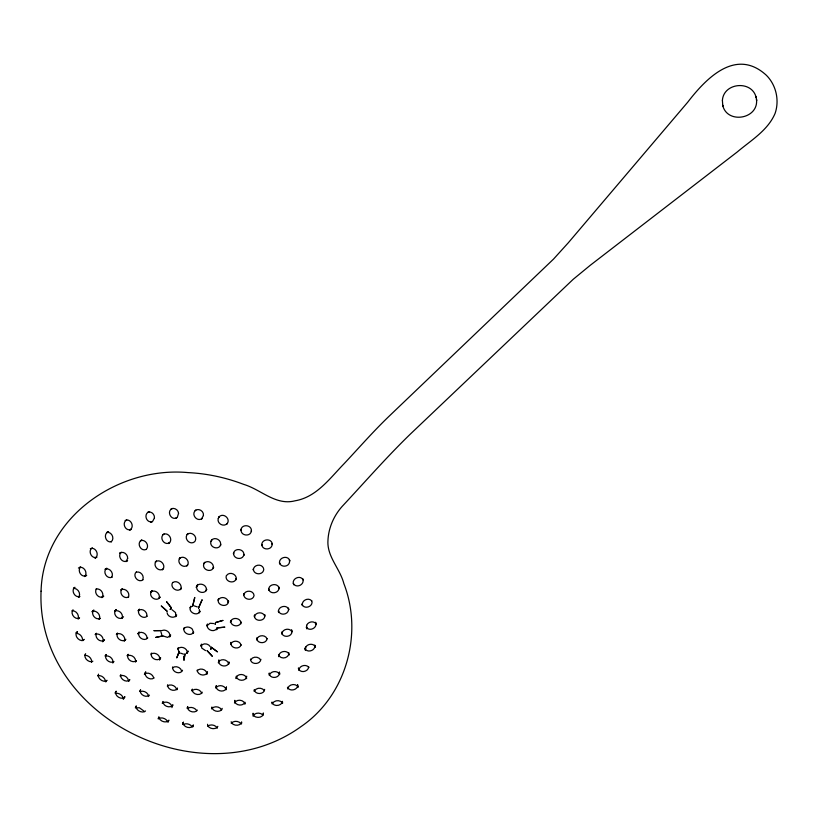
<?xml version="1.0" encoding="UTF-8"?>
<svg xmlns="http://www.w3.org/2000/svg" width="818" height="818" viewBox="0 0 818 818"><rect width="100%" height="100%" fill="white"/><g stroke="black" fill="none" stroke-linecap="round" stroke-linejoin="round"><path stroke-width="1.23" d="M112.945 662.478C113.446 658.654 109.336 655.249 105.655 655.985M254.204 691.486L254.234 689.748C255.011 694.339 262.169 694.707 264.296 690.954L264.643 689.4M253.048 715.188L253.079 713.245L253.897 715.965C256.658 718.163 261.862 717.959 263.355 714.38L263.304 712.969L263.376 714.952M172.649 666.936C171.892 671.517 178.426 674.584 181.739 671.568L182.537 670.239M226.249 575.78C224.643 581.915 234.694 584.573 236.33 578.469L236.116 579.676C237.465 574.451 229.878 571.056 226.719 575.31M244.889 704.155L244.971 702.273C243.181 706.271 236.259 705.883 234.786 701.813L234.807 700.31L234.531 703.051C236.392 698.95 243.396 699.462 244.899 703.613M91.616 662.283C92.178 658.562 88.426 655.034 84.775 655.33M241.494 723.961L241.617 721.916L241.269 723.235C238.938 726.159 233.938 725.74 231.596 723.04L231.187 721.721M288.846 652.774L288.744 654.492C287.404 658.265 281.77 659.236 279.265 656.097L278.58 654.482L278.836 656.69C278.192 650.913 287.977 649.349 289.275 654.952M146.739 616.343C148.007 611.731 141.616 607.365 138.007 610.78L139.469 609.144C135.798 613.602 143.109 620.136 147.209 616.128M196.862 586.025C195.093 591.895 204.745 595.248 206.739 589.328L206.146 590.708C208.038 584.696 198.099 581.261 196.115 587.365M178.181 647.723L178.007 649.359L179.203 652.038L178.273 654.257M78.272 618.336C79.264 614.645 75.931 610.473 72.086 610.77M184.081 656.2L183.743 658.337L184.122 656.189M120.788 674.533L120.532 675.954C121.187 679.513 125.512 682.232 128.917 680.658L129.806 679.615L128.794 681.282M308.693 666.742C308.56 671.353 301.423 673.439 298.877 669.523L298.406 667.928L298.907 670.3C299.061 665.545 306.259 663.674 308.907 667.498M99.428 618.735C100.767 614.993 97.178 610.79 93.313 611.107L91.831 611.721M211.545 708.889L211.934 707.018L212.159 708.429C214.019 711.619 219.112 712.437 221.709 709.717L222.21 708.378M151.412 653.061L151.074 654.656C151.442 658.521 156.33 661.056 159.674 659.011L160.665 657.805L159.51 660.024C161.105 655.504 154.868 651.465 151.095 654.022M246.729 676.189L246.402 677.774C244.234 681.711 236.862 680.873 236.371 676.149L236.085 678.592L236.433 677.007C238.672 672.979 246.024 673.981 246.647 678.684M218.355 662.856L218.968 659.921L218.631 661.568C219.05 666.302 226.412 667.672 228.651 663.572L228.989 661.926L228.682 664.236C228.212 659.461 220.799 657.989 218.498 662.181M142.792 579.655C144.489 575.831 140.676 571.189 136.596 572.089M263.785 569.062C263.672 575.473 253.212 575.279 253.365 568.868L253.314 570.044C253.365 564.655 261.566 563.244 263.529 568.224M195.205 540.913C197.639 536.138 191.146 530.902 187.066 534.481L187.905 533.806C183.028 538.029 189.96 545.882 194.776 541.639M192.792 726.977L193.334 724.922L192.997 726.098C190.154 729.022 184.142 727.335 183.038 723.47L183.375 722.263L182.792 724.278M260.86 659.328C260.339 664.922 250.625 664.86 250.472 659.093M98.518 674.155L98.16 675.474C98.538 679.063 102.485 681.977 106.013 681.128L106.984 680.269L105.767 681.936M128.365 597.068C130.512 592.764 124.99 587.344 120.808 589.972L122.485 588.602L121.34 589.89C119.234 594.154 124.592 599.522 128.753 596.884M182.772 724.411L183.375 722.263M191.821 690.832L192.342 689.114L192.199 690.586C193.355 694.216 198.406 695.75 201.433 693.46L202.271 692.192M187.128 708.378L187.7 706.507L187.445 707.846C188.396 711.496 193.293 712.959 196.422 711.21L197.373 710.116M121.923 618.48C124.101 614.257 118.743 609.021 114.551 611.169L116.33 609.533L115.154 610.698C113.037 614.799 118.221 620.167 122.352 617.907L123.538 616.741M267.128 638.541C266.433 644.339 256.515 643.919 256.75 637.917L256.74 639.911C257.384 634.921 265.216 634.206 267.046 638.766M171.892 707.611L172.895 704.768L172.179 705.903C168.927 708.296 162.802 705.76 163.038 701.486L162.25 703.337M124.254 641.281C126.463 637.099 121.074 632.181 116.954 633.96M176.862 689.809L177.506 688.061L176.749 689.277C173.447 691.977 167.148 689.185 167.608 684.748M168.14 722.151L168.886 720.137L168.201 721.159C165.062 723.03 160.543 721.292 159.009 718.092L158.917 716.813L158.13 718.807M172.69 582.416C169.346 587.58 177.843 593.316 181.33 588.234L180.41 589.645C183.222 585.238 177.353 579.686 173.007 582.396M241.085 622.028C240.042 627.999 230.042 626.537 230.758 620.525L230.431 622.314C231.463 616.281 241.647 617.723 240.911 623.827M78.957 596.905C80.941 593.449 78.068 588.755 74.254 588.357M111.677 577.242C114.264 573.213 109.438 567.15 104.99 569.338L106.851 568.224L105.573 569.4C103.037 573.387 107.731 579.369 112.158 577.171M179.203 652.038L176.678 657.907L179.234 652.069L178.232 654.226M184.275 627.508C181.698 632.866 190.911 637.314 193.641 632.12C193.028 635.975 193.938 628.398 190.451 627.774C188.293 626.527 185.103 626.793 183.621 628.96M287.813 688.265C288.999 684.451 294.398 683.378 297.282 685.913L298.12 687.294L297.578 684.697L297.64 686.271C296.423 690.453 289.265 691.547 287.507 687.253L287.752 688.981M192.69 606.066L194.766 597.457L192.639 606.066M135.328 707.805L136.309 705.893L136.023 707.089C136.78 710.658 141.125 712.805 144.51 711.752L145.522 710.954M139.633 691.527L140.604 689.768L140.164 691.026C140.389 695.106 146.32 698.04 149.459 695.167M253.028 716.149C254.541 712.56 259.868 712.263 262.568 714.666M196.678 586.373L197.792 584.4L197.066 585.688M241.126 644.85C239.326 650.3 229.684 648.132 231.034 642.314L230.707 644.359C232.332 639.666 240.103 640.361 241.054 645.167M96.606 588.623C93.681 592.273 97.894 598.326 102.342 597.058L103.743 596.138L101.882 597.641C104.868 593.888 100.502 587.825 96.003 589.083M146.34 549.287C149.786 545.473 145.226 538.755 140.42 540.759L141.841 539.982C136.177 542.569 140.502 551.843 146.146 549.461M123.283 699.38L124.909 696.691L124.254 697.754C120.665 699.564 115.348 696.292 115.563 692.222L116.197 691.179L115.001 693.05M217.833 726.353L217.107 727.509C214.214 729.666 209.398 728.746 207.619 725.576L207.588 724.278M135.491 662.048L136.453 660.535L135.246 661.465C131.678 662.631 127.301 659.533 127.536 655.699L128.15 654.288L127.056 655.77M186.872 566.036C191.33 561.424 183.702 554.113 179.244 558.704L180.185 557.743C175.788 562.303 183.365 569.42 187.711 564.901M85.624 653.684L84.898 654.829C84.326 658.531 88.027 661.915 91.606 661.803L92.853 661.21M170.226 609.379L171.289 607.784L166.524 601.629L171.238 607.784L170.185 609.39M73.037 609.768L72.178 611.036C71.217 614.594 74.438 618.868 78.191 618.531L79.571 617.866L78.129 619.032M162.373 569.86C166.923 565.586 159.919 557.876 155.236 562.048L156.483 561.025C151.933 565.299 158.907 572.774 163.508 568.694M112.792 663.009L113.927 661.486L112.669 662.212C109.05 662.825 105.052 659.512 105.542 655.75L106.268 654.523L104.99 655.985M124.776 640.606L125.829 639.257L124.602 640.351C120.573 642.089 115.318 637.12 117.506 633.071L116.34 634.359M136.442 571.751C131.913 575.708 138.262 583.418 143.038 579.798M111.207 541.813C115.011 538.602 111.688 531.424 106.759 532.426L108.59 531.772C102.823 533.459 105.583 543.121 111.381 541.782M254.531 690.791C256.576 687.417 262.067 687.376 264.306 690.545M272.537 703.316C274.582 700.085 279.909 699.707 282.302 702.723M250.829 659.666C252.905 656.179 258.692 656.343 260.605 659.901M231.228 723.357C233.58 720.413 238.723 720.781 240.983 723.664M95.103 634.574L96.442 633.275C94.438 637.232 99.305 642.232 103.354 640.76L104.53 639.788L102.679 641.793C104.714 637.723 99.714 632.733 95.573 634.247M164.029 533.939C158.651 537.324 164.254 546.097 169.592 542.733L168.539 543.571C173.958 540.146 168.303 531.219 162.874 534.635M82.802 640.709L84.203 639.379L81.647 640.617C78.17 640.095 74.786 636.128 76.401 632.6L77.465 631.68L75.962 632.968M191.228 606.711L190.124 607.754L190.921 606.189C186.995 611.782 197.353 617.355 200.083 611.128L199.398 612.774L199.336 609.42M99.06 619.41L100.317 618.244C96.289 620.576 91.309 615.402 92.884 611.322L93.865 610.064L92.506 611.169M197.138 670.842C200.021 667.232 207.066 669.492 206.934 674.236L207.506 671.783L206.944 673.296C204.408 676.394 198.999 675.147 197.465 671.629L197.281 670.024M177.772 648.95C180.931 645.228 187.966 648.398 187.291 653.224L188.13 651.046L186.371 653.418M147.772 637.928C144.674 641.649 138.17 637.999 138.631 633.521L139.224 631.966L137.751 633.889L138.999 632.774C142.639 631.107 147.332 634.328 147.046 638.337M211.903 708.449C214.541 705.678 219.776 706.527 221.586 709.84M92.362 547.825C87.424 550.626 91.585 559.512 96.933 557.17L94.97 558.193C100.011 555.35 95.665 546.434 90.328 548.673M126.749 519.951C121.299 522.753 125.532 531.966 131.197 529.369L129.653 530.033C135.164 527.262 130.808 517.814 125.134 520.463M216.33 629.124C212.956 632.948 205.451 628.889 207.486 624.011L206.862 625.842L210.022 623.255L213.641 623.531M78.477 597.437L79.908 596.445C75.563 598.07 71.503 592.068 73.753 588.336L74.949 587.314L73.436 588.214M172.424 667.907C175.441 665.279 180.717 667.222 181.688 670.995M154.203 677.907C150.819 680.668 144.735 677.478 145.123 673.112L145.778 671.844L144.387 674.257C147.393 671.639 152.404 673.879 153.549 677.406M207.731 726.118C210.645 723.95 215.625 724.84 217.281 728.173M167.291 686.026C170.359 683.603 175.42 685.494 176.555 689.114M192.455 690.392C195.502 688.061 200.737 689.625 201.749 693.398M162.608 703.051C165.696 700.852 170.584 702.693 171.872 706.139M158.447 718.705C161.575 716.762 166.228 718.531 167.71 721.793M78.395 568.05L80.583 566.956C77.291 570.187 80.604 576.843 85.205 576.046L86.698 575.32L84.612 576.557C87.996 573.224 84.489 566.659 79.878 567.314M187.854 708.183C190.676 706.609 194.531 707.611 196.412 710.198M119.98 675.934C123.416 674.216 127.884 676.997 128.528 680.627M183.569 724.308C186.484 723.081 190.185 724.083 192.066 726.619M162.036 630.535C165.89 628.735 171.269 632.805 169.643 637.017L170.676 635.054L167.7 637.386L162.864 635.934L155.839 637.365L162.864 635.934M135.89 707.877L139.357 707.734L144.019 711.118M140.318 691.486C143.774 690.28 148.385 692.754 148.641 696.558M127.751 655.576C131.391 654.288 135.89 657.447 135.635 661.353M97.547 675.791C101.125 674.748 105.144 677.805 105.542 681.414M115.808 693.265C118.947 692.918 122.189 694.963 123.262 697.928M194.234 605.882L197.332 606.915M183.457 654.114L180.4 653.091M76.718 633.367C79.929 633.725 82.587 636.69 82.577 639.921M205.502 650.596L201.698 648.03L201.473 644.144L200.788 646.21C202.752 642.692 208.365 643.337 210.246 646.619M171.831 609.574L175.573 612.6L175.696 616.7L176.668 614.972C174.449 619.093 167.567 617.13 167.077 612.692M311.658 600.801C308.294 596.976 301.075 600.627 302.476 605.637L301.924 604.052C303.867 609.972 313.499 606.823 311.863 600.923M293.335 583.479C296.372 589.021 305.523 584.256 302.548 578.612L303.141 579.87C300.124 574.267 290.738 579.144 293.785 584.809M161.79 634.737L160.952 631.925M282.629 703.214L282.404 701.343L282.046 702.836C280.083 705.954 274.756 706.496 272.466 703.511L272.016 702.048L272.128 703.889M722.396 100.42L722.836 106.187L722.662 105.174C726.977 124.459 758.705 119.152 756.507 99.51L756.67 100.522L756.026 96.647L756.19 97.659C752.243 79.949 723.531 82.393 722.396 100.42M41.064 591.179C35.777 716.946 201.044 798.9 301.085 726.558C346.096 695.873 363.417 633.909 343.857 583.592C340.012 568.541 326.801 556.608 327.957 540.401C328.55 527.835 333.805 515.78 342.149 506.434C364.634 482.323 386.331 457.405 410.002 434.419L573.203 279.306L590.279 265.277L737.243 151.974C750.873 140.41 767.867 130.481 775.096 113.385C779.595 100.307 776.159 84.97 766.302 75.215C736.026 47.505 706.323 78.007 687.682 102.25L568.316 242.762L553.551 259.071L390.748 414.654C374.296 430.217 359.439 447.344 343.959 463.847C329.807 478.387 316.443 497.211 295.032 500.81C275.666 505.841 260.962 489.481 243.611 484.348C225.85 477.559 207.046 473.52 188.048 472.599C118.262 466.168 42.955 517.416 41.064 591.179M254.459 615.177L254.408 616.905C255.247 611.833 263.273 611.343 264.766 616.23L264.643 614.533C266.423 621.721 253.682 622.467 254.459 615.177M251.443 530.739L251.402 531.352C252.292 524.727 241.514 523.479 240.881 530.136L241.075 529.43C240.155 535.933 250.799 537.283 251.443 530.739M278.928 587.324C279.766 593.571 269.47 594.983 268.621 588.735L268.754 590.136C267.915 583.817 278.365 582.344 279.235 588.694L278.928 587.324M203.743 563.96C201.903 569.952 211.617 573.295 213.651 567.263L213.13 568.367C214.797 563.275 207.537 559.226 204.071 563.295L204.704 562.303L203.743 563.96M218.283 518.387C216.596 523.51 223.815 527.59 227.281 523.397L226.883 524.011C231.341 519.031 223.12 511.966 218.856 517.119L219.275 516.669L218.283 518.387M243.938 554.481L243.846 555.412C245.001 548.919 234.398 547.13 233.406 553.663L233.723 552.682C232.496 559.031 242.956 560.882 243.938 554.481M210.962 541.301C208.927 547.385 218.866 550.78 220.819 544.594L220.41 545.432C222.179 540.289 214.848 536.138 211.371 540.33L211.923 539.604L210.962 541.301M272.138 543.592C272.885 550.125 262.189 550.984 261.76 544.481L261.811 545.35C261.136 538.765 271.873 537.753 272.353 544.389L272.138 543.592M178.559 513.377L177.353 517.16L175.778 518.377L176.749 517.855C170.982 520.718 166.299 511.26 172.199 508.489L171.146 508.857C174.398 507.303 178.334 509.859 178.559 513.377M243.866 593.602L243.682 595.075C244.725 589.686 253.58 590.013 254.071 595.494C252.926 601.67 242.649 599.768 243.866 593.602M226.433 687.089L226.095 689.738C225.175 685.29 218.058 684.093 215.85 688.122L216.351 685.566L216.136 687.13C217.046 691.466 224.081 692.56 226.208 688.633L226.433 687.089M306.638 625.33L306.873 628.909L306.269 627.028C309.214 632.202 318.192 627.662 315.503 622.283L316.269 624.073C314.02 620.443 308.089 621.537 306.638 625.33M184.96 653.981L183.958 660.341L185.001 653.981M228.559 601.056L228.242 602.59C228.273 597.385 220.369 595.535 218.12 600.248L218.621 598.704C215.625 605.535 228.212 608.551 228.559 601.056M282.282 632.242L281.893 634.042L281.607 632.12C281.954 638.173 291.914 637.437 291.975 631.598L291.556 629.86L292.026 631.752C290.022 628.04 284.03 628.541 282.282 632.242M151.054 591.976C148.549 597.293 157.24 602.365 160.154 596.966L158.978 598.469C161.023 593.899 154.888 588.899 150.87 591.976L152.168 590.565L151.054 591.976M217.148 627.907L216.688 629.788L217.159 627.866L224.878 627.15L217.148 627.907M211.351 647.294L210.819 649.41L211.341 647.324L217.476 651.874L211.351 647.294M127.659 558.316L126.023 561.629L127.598 560.575C122.731 564.195 116.78 556.128 121.289 552.303L119.612 553.234C123.119 550.596 127.956 554.318 127.659 558.316M215.594 622.58L215.114 624.379L215.563 622.549L222.885 620.433L215.563 622.549M154.449 517.999L152.588 521.424L150.839 522.283L152.128 521.71C145.993 523.244 143.283 513.295 149.438 511.639L148.119 512.058C151.616 511.23 154.827 514.563 154.449 517.999M203.447 515.504L201.504 518.97L202.189 518.418C197.118 522.528 190.492 514.082 195.799 510.197L195.062 510.575C198.59 507.784 204.081 511.117 203.447 515.504M289.582 561.751C289.153 567.058 280.911 567.876 279.449 562.774L279.715 563.847C277.803 557.62 288.028 554.502 289.848 560.79L289.408 559.757L289.582 561.751M288.539 609.921C287.834 614.921 279.94 615.79 278.386 610.893L278.641 612.559C276.985 606.537 287.016 603.796 288.826 609.696L288.406 608.081L288.539 609.921M279.541 673.613C278.57 678.122 271.29 678.889 269.398 674.666L269.224 673.02L269.357 675.443C270.359 670.821 277.762 670.167 279.684 674.41L279.378 671.977L279.541 673.613M305.952 646.762L305.359 650.228L304.777 648.091C306.689 653.602 316.045 650.627 314.736 645.095L315.492 647.171C314.01 643.183 308.079 643.51 305.952 646.762M202.046 599.891L198.539 608.03L202.046 599.891M161.279 630.576L153.845 630.647L161.258 630.617M167.087 611.158L161.238 605.923L167.077 611.199M212.189 656.169L207.138 650.709L212.189 656.169"/></g></svg>
